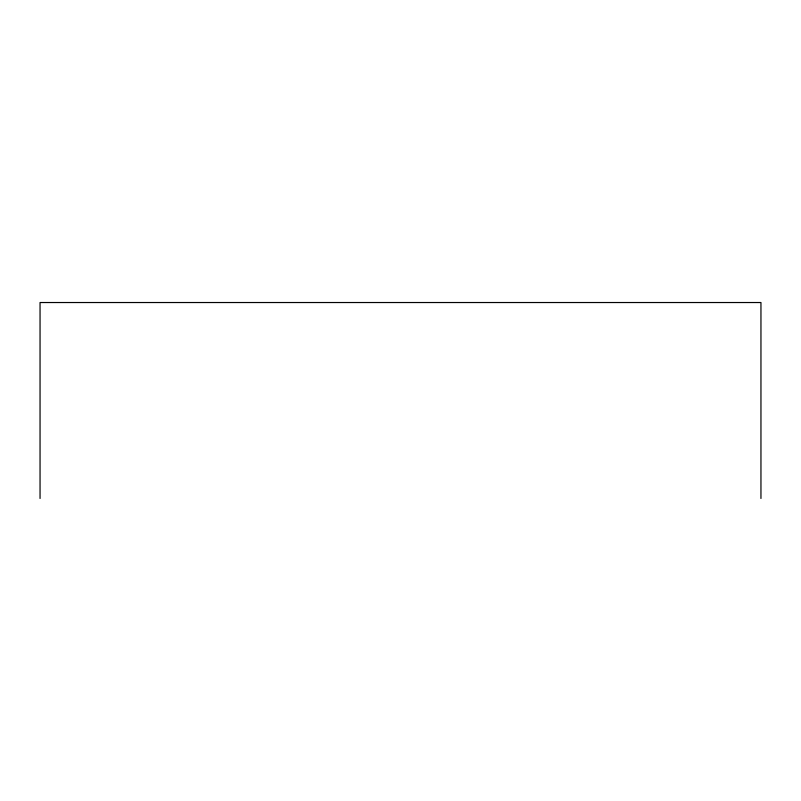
<?xml version="1.0" encoding="UTF-8"?>
<svg xmlns="http://www.w3.org/2000/svg" width="801" height="801" viewBox="0 0 801 801"><rect width="100%" height="100%" fill="white"/><g stroke="black" fill="none" stroke-linecap="round" stroke-linejoin="round"><path stroke-width="1.2" d="M760.95 498.472L760.95 302.528L40.05 302.528L40.05 498.472"/></g></svg>
